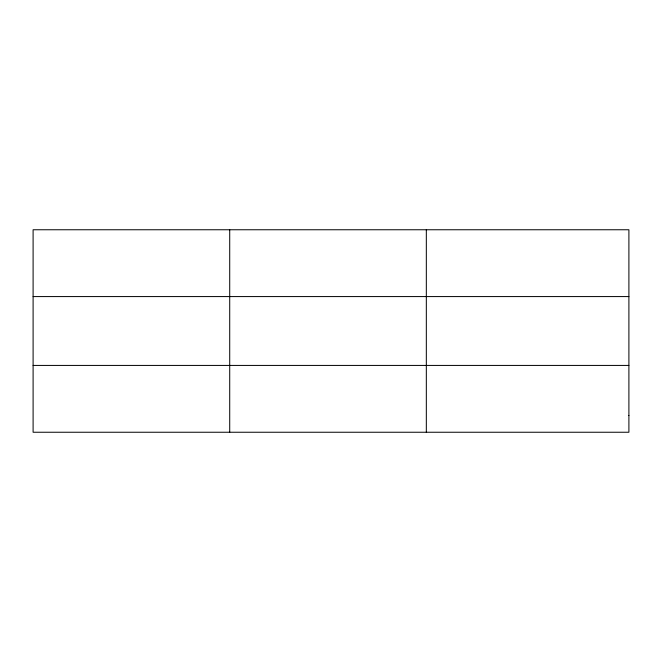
<?xml version="1.0" encoding="UTF-8"?>
<svg xmlns="http://www.w3.org/2000/svg" width="662" height="662" viewBox="0 0 662 662"><rect width="100%" height="100%" fill="white"/><g stroke="black" fill="none" stroke-linecap="round" stroke-linejoin="round"><path stroke-width="0.99" d="M229.714 229.755L229.714 432.245M426.328 229.755L426.328 432.245M33.1 296.576L628.9 296.576M33.1 365.424L628.9 365.424M628.9 415.537L628.9 432.245L33.1 432.245L33.1 229.755L628.9 229.755L628.9 415.537"/></g></svg>
